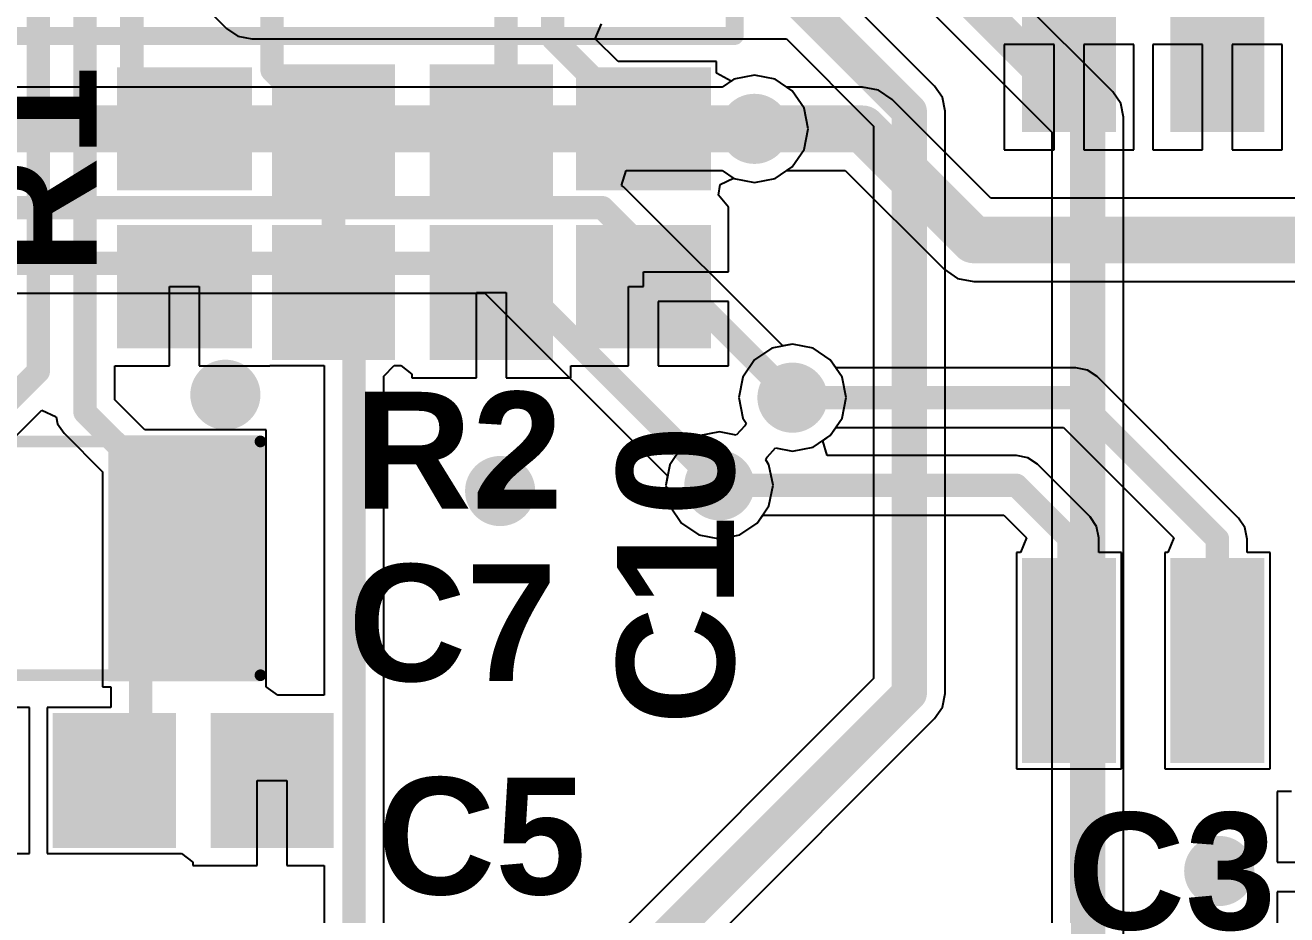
# Model space of a CAD drawing. Header units: millimetres. Extents: x -3.3 to 49.3, y -30.5 to 0.
# Drawn here: x 6.99 to 17.78, y -24.07 to -16.46 of the extents above; entities that cross this region are included whole.
import ezdxf

# ---------------------------------------------------------------- set-up
doc = ezdxf.new("R2010")
doc.units = ezdxf.units.MM
for name, color, linetype in [('BottomLayer', 5, 'Continuous'), ('Mechanical15', 56, 'Continuous'), ('TopLayer', 1, 'Continuous'), ('TopOverlay', 2, 'Continuous'), ('TopPaste', 8, 'Continuous'), ('TopSolder', 216, 'Continuous'), ('ViaHoleLayer', 16, 'Continuous')]:
    doc.layers.add(name, color=color, linetype=linetype)
doc.styles.add('Arial', font='arialbd.ttf', dxfattribs={"height": 0.2})

# ---------------------------------------------------------------- blocks, each defined once
blk = doc.blocks.new('ABS07_15')
at = {"layer": 'TopLayer'}
for points in [[(-1.8, -0.95), (-1.8, 0.95), (-0.7, 0.95), (-0.7, -0.95)], [(0.7, -0.95), (0.7, 0.95), (1.8, 0.95), (1.8, -0.95)]]:
    blk.add_hatch(color=1, dxfattribs=at).paths.add_polyline_path(points)
at = {"layer": 'TopPaste'}
for points in [[(-1.8, -0.95), (-1.8, 0.95), (-0.7, 0.95), (-0.7, -0.95)], [(0.7, -0.95), (0.7, 0.95), (1.8, 0.95), (1.8, -0.95)]]:
    blk.add_hatch(color=8, dxfattribs=at).paths.add_polyline_path(points)
at = {"layer": 'TopSolder'}
for points in [[(-1.902, -1.052), (-1.902, 1.052), (-0.598, 1.052), (-0.598, -1.052)], [(0.598, -1.052), (0.598, 1.052), (1.902, 1.052), (1.902, -1.052)]]:
    blk.add_hatch(color=216, dxfattribs=at).paths.add_polyline_path(points)
at = {"layer": 'Mechanical15', "const_width": 0.1}
for points in [[(-1.9, 1), (1.9, 1)], [(-1.9, -1), (-1.9, 1)], [(1.9, -1), (1.9, 1)], [(-1.9, -1), (1.9, -1)]]:
    blk.add_lwpolyline(points, dxfattribs=at)
at = {"layer": 'Mechanical15', "const_width": 0.05}
for points in [[(-1.925, 1, 1), (-1.875, 1, 1)], [(-1.925, 1, 1), (-1.875, 1, 1)], [(1.875, 1, 1), (1.925, 1, 1)], [(1.875, 1, 1), (1.925, 1, 1)], [(-1.925, -1, 1), (-1.875, -1, 1)], [(-1.925, -1, 1), (-1.875, -1, 1)], [(1.875, -1, 1), (1.925, -1, 1)], [(1.875, -1, 1), (1.925, -1, 1)]]:
    blk.add_lwpolyline(points, format="xyb", close=True, dxfattribs=at)
at = {"layer": 'Mechanical15'}
blk.add_text('BQ2', height=0.5, rotation=360, dxfattribs=at).set_placement((-1.7, -0.1))
blk = doc.blocks.new('SOIC8_16')
at = {"layer": 'TopLayer'}
for points in [[(-0.775, -0.3), (-0.775, 0.3), (0.775, 0.3), (0.775, -0.3)], [(4.625, -0.3), (4.625, 0.3), (6.175, 0.3), (6.175, -0.3)], [(-0.775, -1.57), (-0.775, -0.97), (0.775, -0.97), (0.775, -1.57)], [(4.625, -1.57), (4.625, -0.97), (6.175, -0.97), (6.175, -1.57)], [(-0.775, -2.84), (-0.775, -2.24), (0.775, -2.24), (0.775, -2.84)], [(4.625, -2.84), (4.625, -2.24), (6.175, -2.24), (6.175, -2.84)], [(-0.775, -4.11), (-0.775, -3.51), (0.775, -3.51), (0.775, -4.11)], [(4.625, -4.11), (4.625, -3.51), (6.175, -3.51), (6.175, -4.11)]]:
    blk.add_hatch(color=1, dxfattribs=at).paths.add_polyline_path(points)
at = {"layer": 'TopPaste'}
for points in [[(-0.775, -0.3), (-0.775, 0.3), (0.775, 0.3), (0.775, -0.3)], [(4.625, -0.3), (4.625, 0.3), (6.175, 0.3), (6.175, -0.3)], [(-0.775, -1.57), (-0.775, -0.97), (0.775, -0.97), (0.775, -1.57)], [(4.625, -1.57), (4.625, -0.97), (6.175, -0.97), (6.175, -1.57)], [(-0.775, -2.84), (-0.775, -2.24), (0.775, -2.24), (0.775, -2.84)], [(4.625, -2.84), (4.625, -2.24), (6.175, -2.24), (6.175, -2.84)], [(-0.775, -4.11), (-0.775, -3.51), (0.775, -3.51), (0.775, -4.11)], [(4.625, -4.11), (4.625, -3.51), (6.175, -3.51), (6.175, -4.11)]]:
    blk.add_hatch(color=8, dxfattribs=at).paths.add_polyline_path(points)
at = {"layer": 'TopSolder'}
for points in [[(-0.877, -0.402), (-0.877, 0.402), (0.877, 0.402), (0.877, -0.402)], [(4.523, -0.402), (4.523, 0.402), (6.277, 0.402), (6.277, -0.402)], [(-0.877, -1.672), (-0.877, -0.868), (0.877, -0.868), (0.877, -1.672)], [(4.523, -1.672), (4.523, -0.868), (6.277, -0.868), (6.277, -1.672)], [(-0.877, -2.942), (-0.877, -2.138), (0.877, -2.138), (0.877, -2.942)], [(4.523, -2.942), (4.523, -2.138), (6.277, -2.138), (6.277, -2.942)], [(-0.877, -4.212), (-0.877, -3.408), (0.877, -3.408), (0.877, -4.212)], [(4.523, -4.212), (4.523, -3.408), (6.277, -3.408), (6.277, -4.212)]]:
    blk.add_hatch(color=216, dxfattribs=at).paths.add_polyline_path(points)
at = {"layer": 'TopLayer'}
blk.add_line((0, 0), (0, 0), dxfattribs=at)
blk.add_line((0, 0), (0, 0), dxfattribs=at)
blk.add_line((0, 0), (0, 0), dxfattribs=at)
blk.add_line((0, 0), (0, 0), dxfattribs=at)
blk = doc.blocks.new('VFQFN68_8X8MM_17')
at = {"layer": 'Mechanical15', "const_width": 0.152}
for points in [[(-4.631, 3.556), (-4.631, -3.556)], [(-4.631, -3.556), (-4.331, -3.556)]]:
    blk.add_lwpolyline(points, dxfattribs=at)
at = {"layer": 'Mechanical15', "const_width": 0.0762}
blk.add_lwpolyline([(-4.669, -3.556, 1), (-4.593, -3.556, 1)], format="xyb", close=True, dxfattribs=at)
blk.add_lwpolyline([(-4.669, -3.556, 1), (-4.593, -3.556, 1)], format="xyb", close=True, dxfattribs=at)
blk = doc.blocks.new('R0603_20')
at = {"layer": 'TopLayer'}
for points in [[(-1.1, -0.475), (-1.1, 0.475), (-0.25, 0.475), (-0.25, -0.475)], [(0.25, -0.475), (0.25, 0.475), (1.1, 0.475), (1.1, -0.475)]]:
    blk.add_hatch(color=1, dxfattribs=at).paths.add_polyline_path(points)
at = {"layer": 'TopPaste'}
for points in [[(-1.1, -0.475), (-1.1, 0.475), (-0.25, 0.475), (-0.25, -0.475)], [(0.25, -0.475), (0.25, 0.475), (1.1, 0.475), (1.1, -0.475)]]:
    blk.add_hatch(color=8, dxfattribs=at).paths.add_polyline_path(points)
at = {"layer": 'TopSolder'}
for points in [[(-1.202, -0.577), (-1.202, 0.577), (-0.148, 0.577), (-0.148, -0.577)], [(0.148, -0.577), (0.148, 0.577), (1.202, 0.577), (1.202, -0.577)]]:
    blk.add_hatch(color=216, dxfattribs=at).paths.add_polyline_path(points)
blk = doc.blocks.new('R0603_21')
at = {"layer": 'TopLayer'}
for points in [[(-1.1, -0.475), (-1.1, 0.475), (-0.25, 0.475), (-0.25, -0.475)], [(0.25, -0.475), (0.25, 0.475), (1.1, 0.475), (1.1, -0.475)]]:
    blk.add_hatch(color=1, dxfattribs=at).paths.add_polyline_path(points)
at = {"layer": 'TopPaste'}
for points in [[(-1.1, -0.475), (-1.1, 0.475), (-0.25, 0.475), (-0.25, -0.475)], [(0.25, -0.475), (0.25, 0.475), (1.1, 0.475), (1.1, -0.475)]]:
    blk.add_hatch(color=8, dxfattribs=at).paths.add_polyline_path(points)
at = {"layer": 'TopSolder'}
for points in [[(-1.202, -0.577), (-1.202, 0.577), (-0.148, 0.577), (-0.148, -0.577)], [(0.148, -0.577), (0.148, 0.577), (1.202, 0.577), (1.202, -0.577)]]:
    blk.add_hatch(color=216, dxfattribs=at).paths.add_polyline_path(points)
blk = doc.blocks.new('C0603_23')
at = {"layer": 'TopLayer'}
for points in [[(-1.1, -0.475), (-1.1, 0.475), (-0.25, 0.475), (-0.25, -0.475)], [(0.25, -0.475), (0.25, 0.475), (1.1, 0.475), (1.1, -0.475)]]:
    blk.add_hatch(color=1, dxfattribs=at).paths.add_polyline_path(points)
at = {"layer": 'TopPaste'}
for points in [[(-1.1, -0.475), (-1.1, 0.475), (-0.25, 0.475), (-0.25, -0.475)], [(0.25, -0.475), (0.25, 0.475), (1.1, 0.475), (1.1, -0.475)]]:
    blk.add_hatch(color=8, dxfattribs=at).paths.add_polyline_path(points)
at = {"layer": 'TopSolder'}
for points in [[(-1.202, -0.577), (-1.202, 0.577), (-0.148, 0.577), (-0.148, -0.577)], [(0.148, -0.577), (0.148, 0.577), (1.202, 0.577), (1.202, -0.577)]]:
    blk.add_hatch(color=216, dxfattribs=at).paths.add_polyline_path(points)
blk = doc.blocks.new('C0603_25')
at = {"layer": 'TopLayer'}
for points in [[(-1.1, -0.475), (-1.1, 0.475), (-0.25, 0.475), (-0.25, -0.475)], [(0.25, -0.475), (0.25, 0.475), (1.1, 0.475), (1.1, -0.475)]]:
    blk.add_hatch(color=1, dxfattribs=at).paths.add_polyline_path(points)
at = {"layer": 'TopPaste'}
for points in [[(-1.1, -0.475), (-1.1, 0.475), (-0.25, 0.475), (-0.25, -0.475)], [(0.25, -0.475), (0.25, 0.475), (1.1, 0.475), (1.1, -0.475)]]:
    blk.add_hatch(color=8, dxfattribs=at).paths.add_polyline_path(points)
at = {"layer": 'TopSolder'}
for points in [[(-1.202, -0.577), (-1.202, 0.577), (-0.148, 0.577), (-0.148, -0.577)], [(0.148, -0.577), (0.148, 0.577), (1.202, 0.577), (1.202, -0.577)]]:
    blk.add_hatch(color=216, dxfattribs=at).paths.add_polyline_path(points)
blk = doc.blocks.new('C0603_29')
at = {"layer": 'TopLayer'}
for points in [[(-1.1, -0.475), (-1.1, 0.475), (-0.25, 0.475), (-0.25, -0.475)], [(0.25, -0.475), (0.25, 0.475), (1.1, 0.475), (1.1, -0.475)]]:
    blk.add_hatch(color=1, dxfattribs=at).paths.add_polyline_path(points)
at = {"layer": 'TopPaste'}
for points in [[(-1.1, -0.475), (-1.1, 0.475), (-0.25, 0.475), (-0.25, -0.475)], [(0.25, -0.475), (0.25, 0.475), (1.1, 0.475), (1.1, -0.475)]]:
    blk.add_hatch(color=8, dxfattribs=at).paths.add_polyline_path(points)
at = {"layer": 'TopSolder'}
for points in [[(-1.202, -0.577), (-1.202, 0.577), (-0.148, 0.577), (-0.148, -0.577)], [(0.148, -0.577), (0.148, 0.577), (1.202, 0.577), (1.202, -0.577)]]:
    blk.add_hatch(color=216, dxfattribs=at).paths.add_polyline_path(points)

msp = doc.modelspace()

# ---------------------------------------------------------------- hatches: boundary and pattern name
at = {"layer": 'BottomLayer'}
h = msp.add_hatch(color=5, dxfattribs=at)
edge = h.paths.add_edge_path()
edge.add_arc((13.225, -17.35), 0.3, 0, 360)
h = msp.add_hatch(color=5, dxfattribs=at)
edge = h.paths.add_edge_path()
edge.add_arc((8.7, -19.625), 0.3, 0, 360)
h = msp.add_hatch(color=5, dxfattribs=at)
edge = h.paths.add_edge_path()
edge.add_arc((13.55, -19.65), 0.3, 0, 360)
h = msp.add_hatch(color=5, dxfattribs=at)
edge = h.paths.add_edge_path()
edge.add_arc((11.05, -20.449), 0.3, 0, 360)
h = msp.add_hatch(color=5, dxfattribs=at)
edge = h.paths.add_edge_path()
edge.add_arc((12.925, -20.4), 0.3, 0, 360)
h = msp.add_hatch(color=5, dxfattribs=at)
edge = h.paths.add_edge_path()
edge.add_arc((17.2, -23.7), 0.3, 0, 360)
at = {"layer": 'TopLayer'}
h = msp.add_hatch(color=1, dxfattribs=at)
edge = h.paths.add_edge_path()
edge.add_arc((13.225, -17.35), 0.3, 0, 360)
h = msp.add_hatch(color=1, dxfattribs=at)
edge = h.paths.add_edge_path()
edge.add_arc((8.7, -19.625), 0.3, 0, 360)
h = msp.add_hatch(color=1, dxfattribs=at)
edge = h.paths.add_edge_path()
edge.add_arc((13.55, -19.65), 0.3, 0, 360)
h = msp.add_hatch(color=1, dxfattribs=at)
edge = h.paths.add_edge_path()
edge.add_arc((11.05, -20.449), 0.3, 0, 360)
h = msp.add_hatch(color=1, dxfattribs=at)
edge = h.paths.add_edge_path()
edge.add_arc((12.925, -20.4), 0.3, 0, 360)
h = msp.add_hatch(color=1, dxfattribs=at)
edge = h.paths.add_edge_path()
edge.add_arc((17.2, -23.7), 0.3, 0, 360)
at = {"layer": 'ViaHoleLayer'}
h = msp.add_hatch(color=16, dxfattribs=at)
edge = h.paths.add_edge_path()
edge.add_arc((13.225, -17.35), 0.15, 0, 360)
h = msp.add_hatch(color=16, dxfattribs=at)
edge = h.paths.add_edge_path()
edge.add_arc((8.7, -19.625), 0.15, 0, 360)
h = msp.add_hatch(color=16, dxfattribs=at)
edge = h.paths.add_edge_path()
edge.add_arc((13.55, -19.65), 0.15, 0, 360)
h = msp.add_hatch(color=16, dxfattribs=at)
edge = h.paths.add_edge_path()
edge.add_arc((12.925, -20.4), 0.15, 0, 360)
h = msp.add_hatch(color=16, dxfattribs=at)
edge = h.paths.add_edge_path()
edge.add_arc((11.05, -20.449), 0.15, 0, 360)
h = msp.add_hatch(color=16, dxfattribs=at)
edge = h.paths.add_edge_path()
edge.add_arc((17.2, -23.7), 0.15, 0, 360)

# ---------------------------------------------------------------- linework, layer by layer
at = {"layer": 'BottomLayer'}
for p, q in [((4.77, -12.553), (8.709, -16.491)), ((16.291, -17.034), (14.241, -14.984)), ((13.898, -15.506), (15.769, -17.377)), ((14.766, -16.984), (13.841, -16.059)), ((8.709, -16.491), (8.709, -16.491)), ((8.709, -16.491), (8.808, -16.558)), ((8.808, -16.558), (8.925, -16.581)), ((8.925, -16.581), (8.925, -16.581)), ((8.925, -16.581), (13.498, -16.581)), ((13.498, -16.581), (14.244, -17.327)), ((13.049, -16.926), (12.949, -16.993)), ((13.225, -16.891), (13.049, -16.926)), ((13.401, -16.926), (13.225, -16.891)), ((13.549, -17.026), (13.401, -16.926)), ((12.949, -16.993), (5.151, -16.993)), ((13.649, -17.174), (13.549, -17.026)), ((14.833, -17.083), (14.766, -16.984)), ((14.766, -16.984), (14.766, -16.984)), ((16.358, -17.133), (16.291, -17.034)), ((14.856, -17.2), (14.833, -17.083)), ((16.381, -17.25), (16.358, -17.133)), ((13.684, -17.35), (13.649, -17.174)), ((14.856, -20.9), (14.856, -17.2)), ((16.381, -24.805), (16.381, -17.25)), ((16.381, -17.25), (16.381, -17.25)), ((13.649, -17.526), (13.684, -17.35)), ((14.244, -17.327), (14.244, -20.9)), ((15.769, -17.377), (15.769, -24.805)), ((13.549, -17.674), (13.649, -17.526)), ((13.401, -17.774), (13.549, -17.674)), ((12.089, -17.834), (12.127, -17.707)), ((12.127, -17.707), (12.949, -17.707)), ((12.949, -17.707), (13.049, -17.774)), ((13.049, -17.774), (13.225, -17.809)), ((13.225, -17.809), (13.401, -17.774)), ((12.105, -17.845), (12.089, -17.834)), ((13.468, -19.207), (12.105, -17.845)), ((1.525, -18.755), (10.919, -18.755)), ((10.919, -18.755), (12.482, -20.318)), ((13.55, -19.191), (13.468, -19.207)), ((13.726, -19.226), (13.55, -19.191)), ((13.874, -19.326), (13.726, -19.226)), ((13.974, -19.474), (13.874, -19.326)), ((14.009, -19.65), (13.974, -19.474)), ((13.974, -19.826), (14.009, -19.65)), ((13.874, -19.974), (13.974, -19.826)), ((13.726, -20.074), (13.874, -19.974)), ((13.321, -20.183), (13.333, -20.159)), ((13.333, -20.159), (13.405, -20.08)), ((13.405, -20.08), (13.55, -20.109)), ((13.55, -20.109), (13.726, -20.074)), ((13.349, -20.224), (13.321, -20.183)), ((13.384, -20.4), (13.349, -20.224)), ((12.482, -20.318), (12.466, -20.4)), ((12.466, -20.4), (12.501, -20.576)), ((13.349, -20.576), (13.384, -20.4)), ((12.501, -20.576), (12.601, -20.724)), ((13.249, -20.724), (13.349, -20.576)), ((12.601, -20.724), (12.749, -20.824)), ((13.101, -20.824), (13.249, -20.724)), ((12.749, -20.824), (12.925, -20.859)), ((12.925, -20.859), (13.101, -20.824)), ((14.244, -20.9), (14.244, -22.053)), ((14.856, -22.18), (14.856, -20.9)), ((14.244, -22.053), (11.753, -24.545)), ((14.833, -22.297), (14.856, -22.18)), ((14.766, -22.396), (14.833, -22.297)), ((12.185, -24.977), (14.766, -22.396)), ((14.766, -22.396), (14.766, -22.396))]:
    msp.add_line(p, q, dxfattribs=at)
for points, const_width in [([(14.025, -15.2), (16.075, -17.25)], 0.3), ([(13.625, -16.275), (14.55, -17.2)], 0.3), ([(4.875, -17.35), (13.225, -17.35)], 0.4), ([(14.55, -22.18), (14.55, -17.2)], 0.3), ([(16.075, -24.805), (16.075, -17.25)], 0.3), ([(1.8, -18.025), (11.925, -18.025)], 0.2), ([(11.925, -18.025), (13.55, -19.65)], 0.2), ([(1.525, -18.5), (11.025, -18.5)], 0.2), ([(11.025, -18.5), (12.925, -20.4)], 0.2), ([(14.55, -22.18), (14.55, -20.9)], 0.3), ([(11, -25.73), (14.55, -22.18)], 0.3)]:
    msp.add_lwpolyline(points, dxfattribs=dict(at, const_width=const_width))
for points, const_width in [([(13.125, -17.35, 1), (13.325, -17.35, 1)], 0.2), ([(14.475, -17.2, 1), (14.625, -17.2, 1)], 0.15), ([(14.475, -17.2, 1), (14.625, -17.2, 1)], 0.15), ([(16, -17.25, 1), (16.15, -17.25, 1)], 0.15), ([(16, -17.25, 1), (16.15, -17.25, 1)], 0.15), ([(11.875, -18.025, 1), (11.975, -18.025, 1)], 0.1), ([(11.875, -18.025, 1), (11.975, -18.025, 1)], 0.1), ([(10.975, -18.5, 1), (11.075, -18.5, 1)], 0.1), ([(10.975, -18.5, 1), (11.075, -18.5, 1)], 0.1), ([(13.5, -19.65, 1), (13.6, -19.65, 1)], 0.1), ([(12.875, -20.4, 1), (12.975, -20.4, 1)], 0.1), ([(14.475, -20.9, 1), (14.625, -20.9, 1)], 0.15), ([(14.475, -22.18, 1), (14.625, -22.18, 1)], 0.15), ([(14.475, -22.18, 1), (14.625, -22.18, 1)], 0.15), ([(14.475, -22.18, 1), (14.625, -22.18, 1)], 0.15)]:
    msp.add_lwpolyline(points, format="xyb", close=True, dxfattribs=dict(at, const_width=const_width))
at = {"layer": 'TopLayer'}
for p, q in [((11.864, -16.579), (11.917, -16.452)), ((12.06, -16.775), (11.864, -16.579)), ((15.788, -16.627), (15.361, -16.627)), ((15.361, -16.627), (15.361, -17.529)), ((15.788, -17.529), (15.788, -16.627)), ((16.469, -16.627), (16.042, -16.627)), ((16.042, -16.627), (16.042, -17.529)), ((16.469, -17.529), (16.469, -16.627)), ((17.058, -16.627), (16.631, -16.627)), ((16.631, -16.627), (16.631, -17.529)), ((17.058, -17.529), (17.058, -16.627)), ((17.739, -16.627), (17.312, -16.627)), ((17.312, -16.627), (17.312, -17.529)), ((17.739, -17.529), (17.739, -16.627)), ((12.9, -16.775), (12.06, -16.775)), ((12.9, -16.873), (12.9, -16.775)), ((13.027, -16.941), (12.9, -16.873)), ((13.049, -16.926), (13.027, -16.941)), ((13.225, -16.891), (13.049, -16.926)), ((13.401, -16.926), (13.225, -16.891)), ((13.501, -16.993), (13.401, -16.926)), ((14.15, -16.993), (13.501, -16.993)), ((14.287, -17.02), (14.15, -16.993)), ((14.402, -17.098), (14.287, -17.02)), ((15.248, -17.943), (14.402, -17.098)), ((15.361, -17.529), (15.788, -17.529)), ((16.042, -17.529), (16.469, -17.529)), ((16.631, -17.529), (17.058, -17.529)), ((17.312, -17.529), (17.739, -17.529)), ((12.931, -17.826), (13.045, -17.771)), ((13.045, -17.771), (13.049, -17.774)), ((13.049, -17.774), (13.225, -17.809)), ((13.225, -17.809), (13.401, -17.774)), ((13.401, -17.774), (13.501, -17.707)), ((13.501, -17.707), (14.002, -17.707)), ((14.002, -17.707), (14.848, -18.552)), ((12.918, -17.918), (12.931, -17.826)), ((13.004, -18.021), (12.918, -17.918)), ((19.105, -17.943), (15.248, -17.943)), ((13.004, -18.573), (13.004, -18.021)), ((13.004, -18.021), (13.004, -18.021)), ((14.848, -18.552), (14.963, -18.63)), ((12.275, -18.7), (12.275, -18.573)), ((12.275, -18.573), (13.004, -18.573)), ((14.963, -18.63), (15.1, -18.657)), ((15.1, -18.657), (19.105, -18.657)), ((8.223, -19.379), (8.223, -18.7)), ((8.223, -18.7), (8.477, -18.7)), ((8.477, -18.7), (8.477, -19.379)), ((10.848, -19.479), (10.848, -18.75)), ((10.848, -18.75), (11.102, -18.75)), ((11.102, -18.75), (11.102, -19.479)), ((12.148, -19.379), (12.148, -18.7)), ((12.148, -18.7), (12.275, -18.7)), ((13.004, -18.827), (12.402, -18.827)), ((12.402, -18.827), (12.402, -19.379)), ((13.004, -19.379), (13.004, -18.827)), ((13.55, -19.191), (13.374, -19.226)), ((13.726, -19.226), (13.55, -19.191)), ((13.374, -19.226), (13.226, -19.326)), ((13.874, -19.326), (13.726, -19.226)), ((7.755, -19.669), (7.755, -19.379)), ((7.755, -19.379), (8.223, -19.379)), ((8.477, -19.379), (9.079, -19.379)), ((9.079, -19.379), (9.079, -19.375)), ((9.079, -19.375), (9.545, -19.375)), ((9.545, -19.375), (9.545, -22.196)), ((10.055, -19.465), (10.145, -19.375)), ((10.145, -19.375), (10.2, -19.375)), ((10.2, -19.375), (10.296, -19.45)), ((11.654, -19.479), (11.654, -19.379)), ((11.654, -19.379), (12.148, -19.379)), ((12.402, -19.379), (13.004, -19.379)), ((13.226, -19.326), (13.126, -19.474)), ((13.921, -19.395), (13.874, -19.326)), ((15.975, -19.395), (13.921, -19.395)), ((16.073, -19.415), (15.975, -19.395)), ((16.155, -19.47), (16.073, -19.415)), ((10.055, -25.11), (10.055, -19.465)), ((10.296, -19.45), (10.296, -19.479)), ((10.296, -19.479), (10.848, -19.479)), ((11.102, -19.479), (11.654, -19.479)), ((13.126, -19.474), (13.091, -19.65)), ((17.365, -20.68), (16.155, -19.47)), ((8.01, -19.925), (7.755, -19.669)), ((13.091, -19.65), (13.126, -19.826)), ((6.55, -20.335), (7.129, -19.756)), ((7.129, -19.756), (7.253, -19.813)), ((7.253, -19.813), (7.265, -19.873)), ((13.126, -19.826), (13.154, -19.867)), ((7.265, -19.873), (7.32, -19.955)), ((7.32, -19.955), (7.65, -20.285)), ((9.05, -19.925), (8.01, -19.925)), ((9.05, -22.125), (9.05, -19.925)), ((12.925, -19.941), (12.749, -19.976)), ((13.07, -19.97), (12.925, -19.941)), ((13.142, -19.891), (13.07, -19.97)), ((13.154, -19.867), (13.142, -19.891)), ((13.874, -19.974), (13.921, -19.905)), ((13.921, -19.905), (15.869, -19.905)), ((15.869, -19.905), (16.813, -20.848)), ((12.749, -19.976), (12.601, -20.076)), ((13.809, -20.018), (13.874, -19.974)), ((13.848, -20.145), (13.809, -20.018)), ((12.601, -20.076), (12.501, -20.224)), ((15.465, -20.145), (13.848, -20.145)), ((15.563, -20.165), (15.465, -20.145)), ((15.645, -20.22), (15.563, -20.165)), ((12.501, -20.224), (12.466, -20.4)), ((16.095, -20.67), (15.645, -20.22)), ((7.65, -20.285), (7.65, -22.125)), ((12.466, -20.4), (12.501, -20.576)), ((12.501, -20.576), (12.601, -20.724)), ((13.249, -20.724), (13.296, -20.655)), ((13.296, -20.655), (15.359, -20.655)), ((15.359, -20.655), (15.553, -20.848)), ((16.15, -20.752), (16.095, -20.67)), ((17.42, -20.762), (17.365, -20.68)), ((12.601, -20.724), (12.749, -20.824)), ((13.101, -20.824), (13.249, -20.724)), ((16.17, -20.85), (16.15, -20.752)), ((17.44, -20.86), (17.42, -20.762)), ((12.749, -20.824), (12.925, -20.859)), ((12.925, -20.859), (13.101, -20.824)), ((15.553, -20.848), (15.5, -20.975)), ((16.17, -20.975), (16.17, -20.85)), ((16.813, -20.848), (16.76, -20.975)), ((17.44, -20.975), (17.44, -20.86)), ((15.5, -20.975), (15.465, -20.975)), ((15.465, -20.975), (15.465, -22.825)), ((16.365, -20.975), (16.17, -20.975)), ((16.365, -22.825), (16.365, -20.975)), ((16.76, -20.975), (16.735, -20.975)), ((16.735, -20.975), (16.735, -22.825)), ((17.635, -20.975), (17.44, -20.975)), ((17.635, -22.825), (17.635, -20.975)), ((7.65, -22.125), (7.72, -22.125)), ((7.72, -22.125), (7.72, -22.3)), ((9.148, -22.196), (9.05, -22.125)), ((9.545, -22.196), (9.148, -22.196)), ((7.025, -22.3), (6.48, -22.3)), ((7.025, -23.55), (7.025, -22.3)), ((7.72, -22.3), (7.175, -22.3)), ((7.175, -22.3), (7.175, -23.55)), ((15.465, -22.825), (16.365, -22.825)), ((16.735, -22.825), (17.635, -22.825)), ((8.973, -23.654), (8.973, -22.925)), ((8.973, -22.925), (9.227, -22.925)), ((9.227, -22.925), (9.227, -23.654)), ((17.817, -23.021), (17.696, -23.021)), ((17.696, -23.021), (17.696, -23.623)), ((5.906, -23.55), (7.025, -23.55)), ((7.175, -23.55), (8.325, -23.55)), ((8.325, -23.55), (8.421, -23.625)), ((8.421, -23.625), (8.421, -23.654)), ((17.696, -23.623), (18.375, -23.623)), ((8.421, -23.654), (8.973, -23.654)), ((9.227, -23.654), (9.545, -23.654)), ((9.545, -23.654), (9.545, -25.098)), ((18.248, -23.877), (17.696, -23.877)), ((17.696, -23.877), (17.696, -24.479))]:
    msp.add_line(p, q, dxfattribs=at)
for points, const_width in [([(7.1, -19.425), (7.1, -15.847)], 0.2), ([(7.5, -19.775), (7.5, -15.847)], 0.2), ([(7.9, -16.9), (7.9, -15.847)], 0.2), ([(9.1, -16.85), (9.1, -15.847)], 0.2), ([(11.1, -17.25), (11.1, -15.847)], 0.2), ([(11.5, -16.575), (11.5, -15.847)], 0.2), ([(11.5, -16.575), (12.275, -17.35)], 0.2), ([(7.9, -16.9), (8.35, -17.35)], 0.2), ([(9.1, -16.85), (9.625, -17.375)], 0.2), ([(11, -17.35), (11.1, -17.25)], 0.2), ([(13.225, -17.35), (14.15, -17.35)], 0.4), ([(14.15, -17.35), (15.1, -18.3)], 0.4), ([(10.975, -17.375), (11, -17.35)], 0.2), ([(11, -17.35), (12.275, -17.35)], 0.2), ([(12.275, -17.35), (13.225, -17.35)], 0.2), ([(9.625, -18.75), (9.625, -17.375)], 0.2), ([(15.1, -18.3), (19.725, -18.3)], 0.4), ([(9.625, -18.75), (9.8, -18.925)], 0.2), ([(9.8, -27.07), (9.8, -18.925)], 0.2), ([(5.85, -20.675), (7.1, -19.425)], 0.2), ([(13.55, -19.65), (15.975, -19.65)], 0.2), ([(15.975, -19.65), (17.185, -20.86)], 0.2), ([(7.5, -19.775), (8.35, -20.625)], 0.2), ([(12.925, -20.4), (15.465, -20.4)], 0.2), ([(15.465, -20.4), (15.915, -20.85)], 0.2), ([(8.35, -21.025), (8.35, -20.625)], 0.2), ([(15.915, -21.9), (15.915, -20.85)], 0.2), ([(17.185, -21.9), (17.185, -20.86)], 0.2), ([(7.975, -21.4), (8.35, -21.025)], 0.2), ([(7.975, -22.7), (7.975, -21.4)], 0.2), ([(7.75, -22.925), (7.975, -22.7)], 0.2)]:
    msp.add_lwpolyline(points, dxfattribs=dict(at, const_width=const_width))
for points, const_width in [([(11.45, -16.575, 1), (11.55, -16.575, 1)], 0.1), ([(11.45, -16.575, 1), (11.55, -16.575, 1)], 0.1), ([(7.85, -16.9, 1), (7.95, -16.9, 1)], 0.1), ([(7.85, -16.9, 1), (7.95, -16.9, 1)], 0.1), ([(9.05, -16.85, 1), (9.15, -16.85, 1)], 0.1), ([(9.05, -16.85, 1), (9.15, -16.85, 1)], 0.1), ([(11.05, -17.25, 1), (11.15, -17.25, 1)], 0.1), ([(11.05, -17.25, 1), (11.15, -17.25, 1)], 0.1), ([(13.125, -17.35, 1), (13.325, -17.35, 1)], 0.2), ([(14.05, -17.35, 1), (14.25, -17.35, 1)], 0.2), ([(14.05, -17.35, 1), (14.25, -17.35, 1)], 0.2), ([(8.3, -17.35, 1), (8.4, -17.35, 1)], 0.1), ([(10.95, -17.35, 1), (11.05, -17.35, 1)], 0.1), ([(10.95, -17.35, 1), (11.05, -17.35, 1)], 0.1), ([(10.95, -17.35, 1), (11.05, -17.35, 1)], 0.1), ([(12.225, -17.35, 1), (12.325, -17.35, 1)], 0.1), ([(12.225, -17.35, 1), (12.325, -17.35, 1)], 0.1), ([(12.225, -17.35, 1), (12.325, -17.35, 1)], 0.1), ([(13.175, -17.35, 1), (13.275, -17.35, 1)], 0.1), ([(9.575, -17.375, 1), (9.675, -17.375, 1)], 0.1), ([(9.575, -17.375, 1), (9.675, -17.375, 1)], 0.1), ([(10.925, -17.375, 1), (11.025, -17.375, 1)], 0.1), ([(15, -18.3, 1), (15.2, -18.3, 1)], 0.2), ([(15, -18.3, 1), (15.2, -18.3, 1)], 0.2), ([(9.575, -18.75, 1), (9.675, -18.75, 1)], 0.1), ([(9.575, -18.75, 1), (9.675, -18.75, 1)], 0.1), ([(9.75, -18.925, 1), (9.85, -18.925, 1)], 0.1), ([(9.75, -18.925, 1), (9.85, -18.925, 1)], 0.1), ([(7.05, -19.425, 1), (7.15, -19.425, 1)], 0.1), ([(7.05, -19.425, 1), (7.15, -19.425, 1)], 0.1), ([(13.5, -19.65, 1), (13.6, -19.65, 1)], 0.1), ([(15.925, -19.65, 1), (16.025, -19.65, 1)], 0.1), ([(15.925, -19.65, 1), (16.025, -19.65, 1)], 0.1), ([(7.45, -19.775, 1), (7.55, -19.775, 1)], 0.1), ([(7.45, -19.775, 1), (7.55, -19.775, 1)], 0.1), ([(12.875, -20.4, 1), (12.975, -20.4, 1)], 0.1), ([(15.415, -20.4, 1), (15.515, -20.4, 1)], 0.1), ([(15.415, -20.4, 1), (15.515, -20.4, 1)], 0.1), ([(8.3, -20.625, 1), (8.4, -20.625, 1)], 0.1), ([(8.3, -20.625, 1), (8.4, -20.625, 1)], 0.1), ([(15.865, -20.85, 1), (15.965, -20.85, 1)], 0.1), ([(15.865, -20.85, 1), (15.965, -20.85, 1)], 0.1), ([(17.135, -20.86, 1), (17.235, -20.86, 1)], 0.1), ([(17.135, -20.86, 1), (17.235, -20.86, 1)], 0.1), ([(8.3, -21.025, 1), (8.4, -21.025, 1)], 0.1), ([(8.3, -21.025, 1), (8.4, -21.025, 1)], 0.1), ([(7.925, -21.4, 1), (8.025, -21.4, 1)], 0.1), ([(7.925, -21.4, 1), (8.025, -21.4, 1)], 0.1), ([(15.865, -21.9, 1), (15.965, -21.9, 1)], 0.1), ([(17.135, -21.9, 1), (17.235, -21.9, 1)], 0.1), ([(7.925, -22.7, 1), (8.025, -22.7, 1)], 0.1), ([(7.925, -22.7, 1), (8.025, -22.7, 1)], 0.1), ([(7.7, -22.925, 1), (7.8, -22.925, 1)], 0.1)]:
    msp.add_lwpolyline(points, format="xyb", close=True, dxfattribs=dict(at, const_width=const_width))

# ---------------------------------------------------------------- block references
for name, p, rotation in [('VFQFN68_8X8MM_17', (9.5, -11.925), 90), ('SOIC8_16', (19.725, -16.5), 270), ('R0603_21', (8.35, -18.025), 90), ('R0603_20', (10.3, -17.375), 180), ('C0603_29', (12.275, -18.025), 270)]:
    msp.add_blockref(name, p, dxfattribs=dict(rotation=rotation))
for name, p in [('C0603_23', (10.3, -18.75)), ('ABS07_15', (7.1, -21.025)), ('C0603_25', (8.425, -22.925))]:
    msp.add_blockref(name, p)

# ---------------------------------------------------------------- texts
at = {"layer": 'TopOverlay', "style": 'Arial'}
for s, p in [('R1', (7.6, -18.6)), ('C10', (13.05, -22.449))]:
    msp.add_text(s, height=1, rotation=90, dxfattribs=at).set_placement(p)
for s, p in [('R2', (9.8, -20.6)), ('C7', (9.75, -22.075)), ('C5', (10, -23.9)), ('C3', (15.9, -24.2))]:
    msp.add_text(s, height=1, dxfattribs=at).set_placement(p)

doc.saveas('drawing.dxf')
